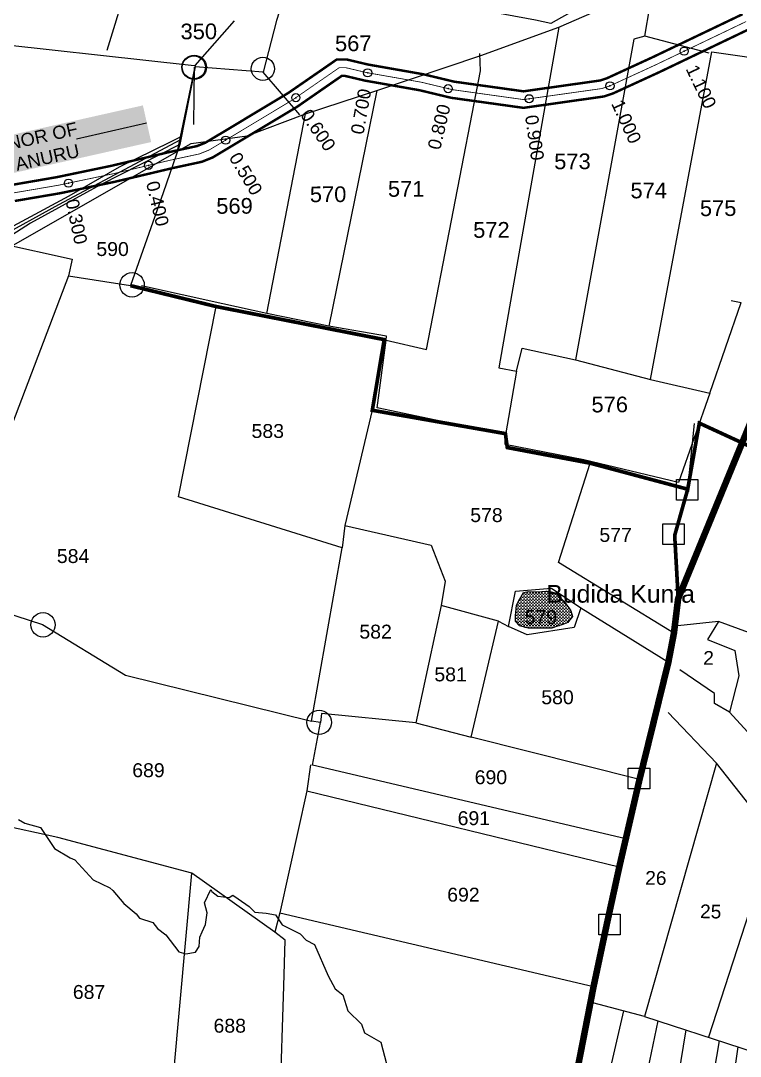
# Model space of a CAD drawing. Header units: millimetres. Extents: x 191342 to 235284, y 1600297 to 1616674.
# Drawn here: x 199546 to 200424, y 1608904 to 1610168 of the extents above; entities that cross this region are included whole.
import ezdxf
from ezdxf.enums import TextEntityAlignment as Align

# ---------------------------------------------------------------- set-up
doc = ezdxf.new("R2010")
doc.units = ezdxf.units.MM
doc.header["$LTSCALE"] = 15
doc.header["$PDMODE"] = 32
doc.header["$PDSIZE"] = 10
doc.linetypes.add('HIDDEN2', pattern=[0.1875, 0.125, -0.0625])
for name, color, linetype in [('BOUNDRY STONES', 240, 'Continuous'), ('CANAL1', 7, 'Continuous'), ('CS', 134, 'Continuous'), ('CSMark', 72, 'Continuous'), ('PAPER SIZE', 5, 'Continuous'), ('PLOTS', 7, 'Continuous'), ('PLOTS NO', 7, 'Continuous'), ('ROADS', 1, 'Continuous'), ('STREAMS', 4, 'Continuous'), ('STRUCTURE', 5, 'Continuous'), ('text2', 7, 'Continuous'), ('VILLAGE BOUNDRY', 5, 'Continuous'), ('wells', 7, 'Continuous')]:
    doc.layers.add(name, color=color, linetype=linetype)
doc.styles.get("Standard").update_dxf_attribs({"font": 'arial.ttf'})
doc.dimstyles.get("Standard").update_dxf_attribs({"dimtxt": 0.18, "dimasz": 0.18, "dimexe": 0.18, "dimexo": 0.0625, "dimgap": 0.09, "dimtad": 0, "dimtih": 1, "dimtoh": 1, "dimdec": 4, "dimzin": 0, "dimdsep": 46, "dimtxsty": 'Standard', "dimcen": 0.09, "dimadec": 0, "dimazin": 0, "dimtfac": 1, "dimtdec": 4, "dimtofl": 0, "dimtmove": 0, "dimatfit": 3, "dimfxl": 1, "dimtolj": 1, "dimtzin": 0, "dimarcsym": 0})

msp = doc.modelspace()

# ---------------------------------------------------------------- hatches: boundary and pattern name
at = {"layer": 'wells'}
h = msp.add_hatch(dxfattribs=at)
h.set_pattern_fill('DASH', color=4, scale=14.585985, angle=-0.032)
h.set_pattern_definition([(359.9679704, (169158.6997, 1606507.6775), (1.82426713, 1.82222866), [1.82324818, -1.82324818])])
h.paths.add_polyline_path([(200159.2, 1609469.7), (200165.6, 1609471.1), (200173.5, 1609470.9), (200181.9, 1609471.2), (200190.2, 1609471.5), (200199.3, 1609469), (200204.7, 1609463.5), (200208.8, 1609459.5), (200214.6, 1609451), (200217.2, 1609447.4), (200219, 1609440.4), (200215.8, 1609436.4), (200213.3, 1609433.1), (200207.5, 1609430.8), (200200.8, 1609428.6), (200193.8, 1609426.3), (200182.8, 1609426.3), (200177.1, 1609426.3), (200165.3, 1609426.4), (200154.6, 1609429), (200149.5, 1609434.3), (200149.8, 1609441.4), (200150.4, 1609449.8), (200150.7, 1609454.6), (200153.3, 1609459.5)])

# ---------------------------------------------------------------- linework, layer by layer
at = {"layer": 'BOUNDRY STONES', "color": 1}
for points in [[(199758.8, 1610113.3), (199806.6, 1610167.8)], [(199757.5, 1610111.2), (199756.7, 1610041.4)], [(200359.8, 1609596), (200368, 1609676.1)]]:
    msp.add_lwpolyline(points, dxfattribs=at)
for points in [[(200346, 1609607.7), (200372.1, 1609607.7), (200372.1, 1609582.7), (200346, 1609582.7)], [(200329.3, 1609553.7), (200355.4, 1609553.6), (200355.4, 1609528.7), (200329.3, 1609528.7)], [(200287.3, 1609255.3), (200313.4, 1609255.2), (200313.4, 1609230.3), (200287.3, 1609230.3)], [(200287.3, 1609255.3), (200313.4, 1609255.2), (200313.4, 1609230.3), (200287.3, 1609230.3)], [(200251.3, 1609076.9), (200277.4, 1609076.9), (200277.4, 1609051.9), (200251.3, 1609052)], [(200251.3, 1609076.9), (200277.4, 1609076.9), (200277.4, 1609051.9), (200251.3, 1609052)]]:
    msp.add_lwpolyline(points, close=True, dxfattribs=at)
for centre, radius in [((199757.5, 1610111.2), 14.9), ((199757.1, 1610111.2), 14.1), ((199841.3, 1610109.4), 14.1), ((199681.7, 1609845.6), 14.9), ((199573, 1609430.4), 14.9), ((199910, 1609311.3), 14.9)]:
    msp.add_circle(centre, radius, dxfattribs=at)
at = {"layer": 'CANAL1', "color": 200, "const_width": 3}
for points in [[(199534.9, 1609967.6), (199590, 1609977.1), (199656.7, 1609991), (199726.6, 1610007.6), (199760.8, 1610015), (199771.3, 1610019.2), (199804, 1610038.8), (199872.5, 1610080), (199917.1, 1610110.8), (199931.5, 1610120.8), (199943.5, 1610120.8), (199969.7, 1610114.6), (200036.8, 1610102.8), (200074.7, 1610093.7), (200159.4, 1610081.9), (200252.9, 1610095.1), (200261.1, 1610097.8), (200316.9, 1610123.5), (200426.8, 1610176.1)], [(199538.6, 1609948), (199593.7, 1609957.4), (199661, 1609971.5), (199731, 1609988.1), (199766.7, 1609995.8), (199780.2, 1610001.2), (199814.3, 1610021.7), (199883.4, 1610063.2), (199928.4, 1610094.4), (199937.7, 1610100.8), (199941.2, 1610100.8), (199965.7, 1610095), (200032.7, 1610083.2), (200071, 1610074), (200159.4, 1610061.7), (200257.5, 1610075.6), (200268.4, 1610079.2), (200325.4, 1610105.4), (200435.4, 1610158.1)]]:
    msp.add_lwpolyline(points, dxfattribs=at)
at = {"layer": 'CANAL1', "color": 1, "linetype": 'HIDDEN2', "ltscale": 4, "const_width": 1}
msp.add_lwpolyline([(199536.8, 1609957.8), (199591.8, 1609967.2), (199658.9, 1609981.3), (199728.8, 1609997.9), (199763.7, 1610005.4), (199775.7, 1610010.2), (199809.1, 1610030.2), (199877.9, 1610071.6), (199922.7, 1610102.6), (199934.6, 1610110.8), (199942.3, 1610110.8), (199967.7, 1610104.8), (200034.7, 1610093), (200072.8, 1610083.9), (200159.4, 1610071.8), (200255.2, 1610085.3), (200264.8, 1610088.5), (200321.1, 1610114.4), (200431.1, 1610167.1)], dxfattribs=at)
at = {"layer": 'CS'}
for p in [(200355.5, 1610130.9), (199969.3, 1610104.5), (200067.4, 1610085.2), (200264.9, 1610088.6), (199881.5, 1610074.1), (200166.3, 1610072.8), (199795.9, 1610022.3), (199701.8, 1609991.5), (199604.1, 1609969.8)]:
    msp.add_point(p, dxfattribs=at)
at = {"layer": 'PLOTS', "color": 0}
for points in [[(197927.1, 1610594.2), (198241.7, 1610526.5), (198224.9, 1610447.5), (198377.4, 1610414.3), (198318, 1610177.9), (198459, 1610186.2), (198447.8, 1610124.2), (198804.6, 1610035), (198818.8, 1610072.1), (198889.8, 1610150.1), (198914, 1610188.4), (198939.4, 1610226.6), (198985.8, 1610290.9), (199313.4, 1610144.3), (199321.7, 1610167.4), (199473, 1610144.6), (199753.8, 1610113.8)], [(199750.9, 1610432), (199724.3, 1610344.4), (199713.5, 1610315), (199698.3, 1610273.5), (199673.1, 1610204.9), (199650.8, 1610131.8)], [(200567.6, 1609727.7), (200478.4, 1609404.9), (200397.5, 1609434.5), (200347.7, 1609429.3)], [(200397.5, 1609434.5), (200383.8, 1609412.5), (200417.2, 1609399.1), (200422.2, 1609368), (200410.9, 1609323.9), (200392.4, 1609334.4), (200392.6, 1609346.4), (200350.2, 1609375.3)], [(200535.1, 1609132.8), (200465, 1609172.6), (200394.9, 1609261.6), (200335.8, 1609323.3)], [(200410.9, 1609323.9), (200498.7, 1609227.8), (200501.4, 1609206.2), (200568.9, 1609178.4), (200595.1, 1609152), (200588.5, 1609119.8), (200605.2, 1609101), (200591.3, 1609084.7), (200581.7, 1609092.9), (200569.5, 1609078.6), (200535.1, 1609132.8), (200568.9, 1609178.4)], [(200394.9, 1609261.6), (200307.1, 1608952.2), (200238.1, 1608970.6)], [(200465, 1609172.6), (200385.1, 1608926.8)], [(200307.1, 1608952.2), (200542.1, 1608875.7), (200545.1, 1608910.9), (200572.7, 1608905.8), (200573.1, 1608920.7), (200602, 1609032.8), (200569.5, 1609078.6)], [(200281.3, 1608959.1), (200188.7, 1608557.1)], [(200240.3, 1608546.3), (200323.7, 1608946.8)], [(200357.5, 1608935.8), (200292, 1608534.2)], [(200331, 1608525.2), (200398.4, 1608922.5)], [(200421.1, 1608915.1), (200363.9, 1608517.5)]]:
    msp.add_lwpolyline(points, dxfattribs=at)
at = {"layer": 'PLOTS'}
for points in [[(199753.8, 1610113.8), (199758.8, 1610113.3), (199739.9, 1610017.1), (199719.7, 1609958.1), (199679.7, 1609844.6), (199782, 1609819.5), (199989.4, 1609778.7), (199974.9, 1609692.4), (200137.3, 1609663.9), (200139.6, 1609646.9), (200240.8, 1609627.8), (200359.8, 1609596), (200343.9, 1609539.5), (200348.2, 1609462.8), (200343, 1609420.3), (200336.2, 1609384.8), (200301, 1609241.6), (200276.3, 1609134.7), (200261, 1609064.6), (200244.9, 1608988.6), (200209.3, 1608806)], [(199394, 1609918.4), (199445.7, 1609910.4), (199505.8, 1609901), (199604.8, 1609954.4), (199666.4, 1609989.7), (199728.4, 1610020.2), (199741.8, 1610026.8)], [(199739.9, 1610017.1), (199643.2, 1609967.5), (199557.8, 1609920.9), (199511.9, 1609891.4), (199426, 1609837.6), (199372, 1609819.9), (199315.9, 1609801.5), (199281.2, 1609785.4), (199214.5, 1609742.9), (199138.7, 1609701.7), (199095.6, 1609697.1), (199093.3, 1609686.9), (199001.1, 1609660.6)], [(199519.8, 1609896.5), (199608.6, 1609876.8), (199604, 1609856.4), (199535.8, 1609676.8), (199490.5, 1609542.2), (199397.9, 1609558.6)], [(199604, 1609856.4), (199679.7, 1609844.6)], [(199249.2, 1609409.7), (199457.7, 1609369.2), (199475.7, 1609462), (199572.3, 1609430.9), (199673.8, 1609369.1), (199900.6, 1609312.7), (199938.3, 1609524.6), (199738.4, 1609586.6), (199784.2, 1609819.1)], [(199974.9, 1609692.4), (199941.4, 1609551.9), (199938.3, 1609524.6)], [(200343, 1609420.3), (200202.1, 1609506.5), (200240.8, 1609627.8)], [(199941.4, 1609551.9), (200046.8, 1609527.7), (200063.8, 1609483.7), (200058.8, 1609453.9), (200028.2, 1609310.8), (199913, 1609322.2), (199911.7, 1609311.3), (199900.6, 1609312.7)], [(200128.7, 1609434.9), (200141.1, 1609428.4), (200149.7, 1609471.7), (200193.5, 1609475.1), (200229.5, 1609451.1), (200221.3, 1609427.1), (200163.8, 1609418.2), (200141.1, 1609428.4)], [(200028.2, 1609310.8), (200095.6, 1609293.3), (200128.7, 1609434.9), (200058.8, 1609453.9)], [(200229.5, 1609451.1), (200336.2, 1609384.8)], [(199862.2, 1609078.8), (199856, 1609055.1), (199754.7, 1609127.2), (199591, 1609170.9), (199516.2, 1609186.8), (199454.1, 1609203.7), (199451.6, 1609194.7), (199421.9, 1609200.3), (199446, 1609309.3), (199457.6, 1609369.2)], [(200284.2, 1609168.9), (199901.7, 1609259.1), (199911.7, 1609311.3)], [(200301, 1609241.6), (200095.6, 1609293.3)], [(199899.5, 1609259.6), (199894.8, 1609227.8), (200276.3, 1609134.7)], [(199894.8, 1609227.8), (199862.2, 1609078.8), (200244.9, 1608988.6)], [(199462.2, 1608845.7), (199597.7, 1608812.4), (199642.4, 1608805.8), (199725.2, 1608803.2), (199754.7, 1609127.2)], [(199725.2, 1608803.2), (199865.2, 1608790.2), (199862.4, 1608850), (199866.9, 1608989.2), (199868.7, 1609045.4), (199856, 1609055.1)]]:
    msp.add_lwpolyline(points, dxfattribs=at)
at = {"layer": 'PLOTS NO', "color": 0}
for points in [[(200096.3, 1611068.1), (200102.4, 1611066.7), (200076.8, 1610920.8), (200127.6, 1610909.3), (200165.9, 1610900), (200201.7, 1610891.9), (200273.9, 1610879.3), (200312.1, 1610872.5), (200387.2, 1610859.2), (200346.4, 1610629.9), (200328.4, 1610535), (200209.8, 1610557.3), (200157.5, 1610594.8), (200117.9, 1610611.9), (200081, 1610634.7), (199997.3, 1610646.2), (199953, 1610484.8), (199925.9, 1610393.3), (199898.3, 1610301.6), (199879.3, 1610234.6), (199858, 1610168.4), (199841.6, 1610105.4), (199758.5, 1610111.7)], [(199858, 1610168.4), (199841.6, 1610105.4), (199758.5, 1610111.7), (199739.9, 1610017.1), (199719.7, 1609958.1), (199679.7, 1609844.6), (199782, 1609819.5), (199989.4, 1609778.7), (199974.9, 1609692.4), (200137.3, 1609663.9), (200139.6, 1609646.9), (200240.8, 1609627.8), (200359.8, 1609596)], [(200202.6, 1610160.2), (200145.2, 1609835.1), (200129.4, 1609744.3), (200151, 1609740), (200137.5, 1609662.5)], [(200307.5, 1610149.3), (200294, 1610145.6), (200222.7, 1609754.1)], [(200314.5, 1609729.8), (200389.1, 1610130.2), (200471.3, 1610118.2)], [(199980.5, 1610083), (199921.8, 1609795)], [(200412.7, 1609826.6), (200425.1, 1609824)]]:
    msp.add_lwpolyline(points, dxfattribs=at)
at = {"layer": 'PLOTS NO'}
for points in [[(200414.5, 1610506.1), (200536.5, 1610492.4), (200591.9, 1610488.2), (200621.7, 1610470.6), (200625.1, 1610421.5), (200616.4, 1610405.2), (200517.2, 1610355.9), (200468.7, 1610326.6), (200318.2, 1610235.6), (200192.8, 1610164.9), (200174.2, 1610168.8), (200099.3, 1610182.6), (199873.1, 1610215.4)], [(199508.6, 1609830.2), (199526.2, 1609888), (199536.5, 1609894), (199753.7, 1610018.2), (199822.1, 1610027.4), (199893.3, 1610054.5), (199980.5, 1610083), (200107.4, 1610125.7), (200202.6, 1610160.2), (200264.5, 1610187.2), (200319.7, 1610221.4), (200487.9, 1610325.9), (200605.4, 1610385.2)], [(200385.9, 1610128.5), (200307.5, 1610149.3), (200319.7, 1610221.4)], [(199991.6, 1609778), (200041.2, 1609766.7), (200106.8, 1610106.8), (200106.1, 1610127.9)], [(199737, 1610008.7), (199758.5, 1610111.7), (199758.5, 1610111.7)], [(199846.3, 1609810.6), (199893.3, 1610054.5)], [(200348.7, 1609604.3), (200233, 1609631.7), (200136.9, 1609650.8), (200137.5, 1609662.5), (199980.8, 1609695.5), (199991.6, 1609778), (199992.4, 1609783), (199921.8, 1609795), (199846.3, 1609810.6), (199792.3, 1609822.4), (199693.1, 1609844.5)], [(200386.9, 1609713.5), (200425.1, 1609824)], [(200151, 1609740), (200157.9, 1609768.3), (200222.7, 1609754.1), (200314.5, 1609729.8), (200386.9, 1609713.5), (200348.7, 1609604.3)]]:
    msp.add_lwpolyline(points, dxfattribs=at)
at = {"layer": 'ROADS'}
msp.add_lwpolyline([(198793.4, 1609663.2), (198873.4, 1609650.8), (198957.5, 1609653.4), (199011.7, 1609668.8), (199081.8, 1609696.2), (199099.1, 1609700.7), (199130.8, 1609705.4), (199173.6, 1609727), (199282.5, 1609791.4), (199338.9, 1609814.5), (199430.6, 1609845.5), (199516.6, 1609902), (199592.5, 1609943.6), (199741.1, 1610023)], dxfattribs=at)
at = {"layer": 'STREAMS'}
msp.add_lwpolyline([(200159.2, 1609469.7), (200165.6, 1609471.1), (200173.5, 1609470.9), (200181.9, 1609471.2), (200190.2, 1609471.5), (200199.3, 1609469), (200204.7, 1609463.5), (200208.8, 1609459.5), (200214.6, 1609451), (200217.2, 1609447.4), (200219, 1609440.4), (200215.8, 1609436.4), (200213.3, 1609433.1), (200207.5, 1609430.8), (200200.8, 1609428.6), (200193.8, 1609426.3), (200182.8, 1609426.3), (200177.1, 1609426.3), (200165.3, 1609426.4), (200154.6, 1609429), (200149.5, 1609434.3), (200149.8, 1609441.4), (200150.4, 1609449.8), (200150.7, 1609454.6), (200153.3, 1609459.5), (200159.2, 1609469.7)], dxfattribs=at)
at = {"layer": 'STREAMS', "color": 4}
msp.add_lwpolyline([(199543.3, 1609192.6), (199550.7, 1609188.4), (199570.1, 1609182.8), (199587, 1609157.4), (199606, 1609145.8), (199611.7, 1609143.3), (199634.3, 1609118.9), (199654.4, 1609109.3), (199658.3, 1609105.8), (199671.7, 1609090.3), (199686.8, 1609077.7), (199690.7, 1609072.4), (199707.2, 1609067.1), (199712.9, 1609059.7), (199722.7, 1609051.9), (199738.7, 1609031.3), (199747.5, 1609028.5), (199759.1, 1609030.9), (199763.7, 1609037.6), (199764.4, 1609048.9), (199767.2, 1609055.6), (199771.5, 1609064.4), (199773.2, 1609078.8), (199770.1, 1609091.1), (199777.9, 1609107.1), (199778.9, 1609104.7), (199786.3, 1609099), (199800.1, 1609097.6), (199804.6, 1609100.1), (199811, 1609095.9), (199824.4, 1609086.3), (199831.4, 1609079.7), (199845.2, 1609078.2), (199856.8, 1609076.1), (199864.9, 1609064.2), (199875.5, 1609058.9), (199886.7, 1609053.2), (199894.1, 1609045.5), (199904.4, 1609040.2), (199921, 1609001.6), (199929.4, 1608986.1), (199938.9, 1608978.7), (199944.9, 1608959), (199961.5, 1608942.8), (199965.4, 1608932.2), (199985.4, 1608920.9), (199992.1, 1608894.3)], dxfattribs=at)
at = {"layer": 'text2'}
msp.add_lwpolyline([(199886.3, 1610053.1), (199841.6, 1610105.4)], dxfattribs=at)
at = {"layer": 'VILLAGE BOUNDRY', "linetype": 'HIDDEN2', "ltscale": 20, "const_width": 4.5}
for points in [[(199679.7, 1609844.6), (199784.2, 1609819.1), (199989.4, 1609778.7), (199974.9, 1609692.4), (200137.3, 1609663.9), (200139.6, 1609646.9), (200240.8, 1609627.8), (200359.8, 1609596), (200374, 1609676.7), (200461.7, 1609636.3)], [(200359.8, 1609596), (200343.9, 1609539.5), (200348.2, 1609462.8), (200343, 1609420.3), (200336.2, 1609384.8), (200301, 1609241.6), (200276.3, 1609134.7), (200261, 1609064.6), (200244.9, 1608988.6), (200209.3, 1608806), (200188.9, 1608705.7), (200167.1, 1608569.4), (200147.2, 1608446.8), (200134.7, 1608370.9), (200120.2, 1608266.7), (200105.6, 1608179.4), (200097.5, 1608125.2), (200090, 1608074.8), (200069.4, 1607966.8), (199984.1, 1607699.1), (199975.6, 1607665.9), (199948.3, 1607590.7), (199924, 1607445.1)]]:
    msp.add_lwpolyline(points, dxfattribs=at)
at = {"layer": 'VILLAGE BOUNDRY', "linetype": 'HIDDEN2', "ltscale": 20}
msp.add_lwpolyline([(201409.4, 1609397.8, 8, 8, 0), (201326.8, 1609421.4, 8, 8, 0), (201281, 1609443.1, 8, 8, 0), (201202, 1609479, 8, 8, 0), (200955.7, 1609589.2, 8, 8, 0), (200891.7, 1609610.1, 8, 8, 0), (200778.2, 1609640.4, 8, 8, 0), (200718.2, 1609668.4, 8, 8, 0), (200620.1, 1609710, 8, 8, 0), (200508.4, 1609747.6, 8, 8, 0), (200465.6, 1609748.5, 8, 8, 0), (200348.1, 1609462.4, 8, 8, 0), (200343, 1609420.3, 8, 8, 0), (200336.2, 1609384.8, 8, 8, 0), (200301, 1609241.6, 8, 8, 0), (200276.3, 1609134.7, 8, 8, 0), (200261, 1609064.6, 8, 8, 0), (200244.9, 1608988.6, 8, 8, 0), (200209.3, 1608806, 8, 8, 0)], format="xyseb", dxfattribs=at)

# ---------------------------------------------------------------- texts
at = {"layer": 'CSMark', "color": 1}
for s, rotation, p in [('1.100', 295.5853, (200364.2, 1610112.9)), ('1.000', 294.7131, (200273.3, 1610070.4)), ('0.600', 304.6673, (199892.9, 1610057.6)), ('0.900', 278.0467, (200169.1, 1610053)), ('0.500', 300.9753, (199806.2, 1610005.2)), ('0.400', 283.3628, (199706.4, 1609972)), ('0.300', 281.8164, (199608.2, 1609950.2))]:
    msp.add_text(s, height=16, rotation=rotation, dxfattribs=at).set_placement(p, align=Align.MIDDLE_LEFT)
for s, rotation, p in [('0.700', 79.9715, (199965.9, 1610084.8)), ('0.800', 76.5753, (200062.8, 1610065.7))]:
    msp.add_text(s, height=16, rotation=rotation, dxfattribs=at).set_placement(p, align=Align.MIDDLE_RIGHT)
at = {"layer": 'PLOTS NO', "color": 0}
for s, p in [('350', (199740.9, 1610145.4)), ('567', (199929.4, 1610130.8)), ('573', (200196.9, 1609986.7)), ('571', (199994, 1609953.1)), ('570', (199898.7, 1609946.5)), ('574', (200290, 1609951.2)), ('569', (199784.5, 1609932.3)), ('575', (200374.7, 1609929.5)), ('572', (200098, 1609903)), ('576', (200242.4, 1609689.8))]:
    msp.add_text(s, height=19.12, rotation=0.279, dxfattribs=at).set_placement(p)
at = {"layer": 'PLOTS NO'}
for s, p in [('590', (199638.1, 1609880.8)), ('583', (199827.5, 1609658.6)), ('578', (200094.4, 1609555.9)), ('577', (200252, 1609531.7)), ('584', (199589.9, 1609505.9)), ('579', (200160.8, 1609431.4)), ('582', (199959.1, 1609413.6)), ('581', (200050.6, 1609361.4)), ('580', (200181.1, 1609333.5)), ('689', (199681.9, 1609244.4)), ('690', (200099.8, 1609235.8)), ('691', (200079, 1609185.8)), ('692', (200066.3, 1609092.4)), ('687', (199609.4, 1608973.6)), ('688', (199781.1, 1608932.4))]:
    msp.add_text(s, height=17, dxfattribs=at).set_placement(p)
for s, height, rotation, p in [('Budida Kunta', 21.62, 359.968, (200187.3, 1609457.5)), ('2', 16.7, 358.8145, (200378.6, 1609381.8)), ('26', 16.7, 358.8145, (200307.8, 1609113.2)), ('25', 16.7, 358.8145, (200374.7, 1609072.3))]:
    msp.add_text(s, height=height, rotation=rotation, dxfattribs=at).set_placement(p)
at = {"layer": 'STRUCTURE', "color": 5, "insert": (199461.6, 1610010.6), "char_height": 16, "width": 237.917, "attachment_point": 1, "rotation": 12.6697, "bg_fill": 1, "box_fill_scale": 1.1, "bg_fill_color": 7, "bg_fill_true_color": 16777215, "bg_fill_transparency": 0}
msp.add_mtext('{\\C1;12L MINOR OF BALAPANURU}', dxfattribs=at)

# ---------------------------------------------------------------- leaders
at = {"layer": 'PAPER SIZE', "color": 1}
msp.add_leader([(199699.4, 1610042.9), (199614, 1610023.3)], dimstyle='Standard', override={"dimasz": 40, "dimgap": 0.09, "dimtad": 0, "dimtfill": 2, "dimtfillclr": 5}, dxfattribs=at)

doc.saveas('drawing.dxf')
